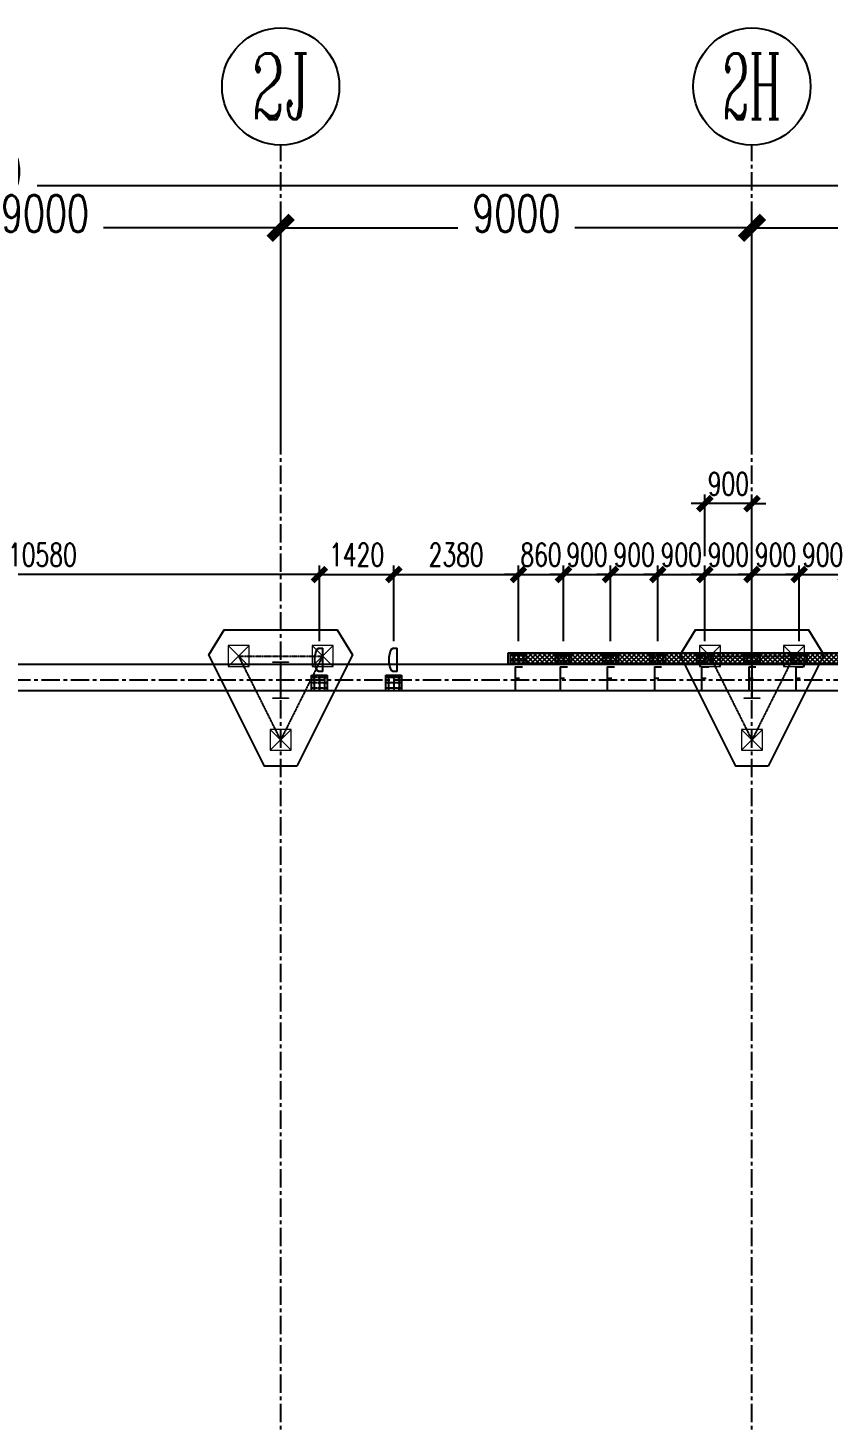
# Model space of a CAD drawing. Extents: x 782294 to 1727252, y -631030 to 17645.
# Drawn here: x 1097727 to 1113010, y -329516 to -302926 of the extents above; entities that cross this region are included whole.
import ezdxf
from ezdxf.enums import TextEntityAlignment as Align

# ---------------------------------------------------------------- set-up
doc = ezdxf.new("R2010")
doc.units = 0
doc.linetypes.add('CENTER', pattern=[2, 1.25, -0.25, 0.25, -0.25])
doc.layers.get('Defpoints').update_dxf_attribs({"color": 210})
for name, color, linetype in [('!ZN1-标注-173', 173, 'Continuous'), ('!ZN3-铝板幕墙-3', 3, 'Continuous'), ('2钢材断面', 2, 'Continuous'), ('30预埋件', 30, 'Continuous'), ('3符号', 3, 'Continuous'), ('40钢材投影', 40, 'Continuous'), ('ALT_CEN-0-30', 1, 'CENTER'), ('DIM', 173, 'Continuous'), ('DOTE', 1, 'CENTER'), ('S-BKL', 4, 'Continuous'), ('S-DOTE1', 140, 'CENTER'), ('S-HATCH1-W', 252, 'Continuous'), ('结构轮廓线', 1, 'Continuous')]:
    doc.layers.add(name, color=color, linetype=linetype)
doc.layers.add('S-col', color=2, linetype='Continuous', lineweight=0)
doc.layers.add('S-zhuang', color=1, linetype='Continuous', lineweight=0)
doc.styles.add('_TCH_AXIS', font='COMPLEX', dxfattribs={"bigfont": 'GBCBIG'})
doc.styles.add('DHTEXT-1', font='romans.shx', dxfattribs={"width": 0.7, "bigfont": 'chinese.shx'})
doc.dimstyles.new('ZN175', dxfattribs={"dimscale": 175, "dimtxt": 2.5, "dimasz": 1.5, "dimexe": 1, "dimexo": 2, "dimgap": 0.9, "dimtad": 1, "dimdec": 0, "dimdsep": 46, "dimtxsty": 'DHTEXT-1', "dimblk": 'ARCHTICK', "dimcen": 2.5, "dimclrd": 173, "dimclre": 173, "dimclrt": 7, "dimazin": 2, "dimtfac": 1, "dimtdec": 0, "dimtix": 1, "dimtmove": 2, "dimatfit": 3, "dimfxl": 0, "dimtolj": 1, "dimtzin": 0, "dimarcsym": 0})
doc.dimstyles.new('ZN280', dxfattribs={"dimscale": 280, "dimtxt": 2.5, "dimasz": 1.5, "dimexe": 1, "dimexo": 2, "dimgap": 0.9, "dimtad": 1, "dimdec": 0, "dimdsep": 46, "dimtxsty": 'DHTEXT-1', "dimblk": 'ARCHTICK', "dimcen": 2.5, "dimclrd": 173, "dimclre": 173, "dimclrt": 7, "dimazin": 2, "dimtfac": 1, "dimtdec": 0, "dimtix": 1, "dimtmove": 2, "dimatfit": 3, "dimfxl": 0, "dimarcsym": 0})

# ---------------------------------------------------------------- blocks, each defined once
blk = doc.blocks.new('_ArchTick')
at = {"color": 0, "linetype": 'ByBlock', "const_width": 0.4}
blk.add_lwpolyline([(-0.5, -0.5), (0.5, 0.5)], dxfattribs=at)
blk = doc.blocks.new('*D1461')
at = {"layer": 'Defpoints', "color": 0, "ltscale": 2800, "transparency": 16777216}
for p in [(84300, 91140), (75300, 86360), (84300, 86360)]:
    blk.add_point(p, dxfattribs=at)
at = {"layer": 'DIM', "color": 173, "linetype": 'ByBlock', "lineweight": -2, "ltscale": 2800, "transparency": 16777216}
for p, q in [((75300, 86920), (75300, 91420)), ((84300, 86920), (84300, 91420)), ((75300, 91140), (78685, 91140)), ((84300, 91140), (80915, 91140))]:
    blk.add_line(p, q, dxfattribs=at)
at = {"layer": 'DIM', "color": 173, "lineweight": -2, "ltscale": 2800, "transparency": 16777216, "xscale": 420, "yscale": 420, "zscale": 420, "rotation": 180}
blk.add_blockref('_ArchTick', (75300, 91140), dxfattribs=at)
at = {"layer": 'DIM', "color": 173, "lineweight": -2, "ltscale": 2800, "transparency": 16777216, "xscale": 420, "yscale": 420, "zscale": 420}
blk.add_blockref('_ArchTick', (84300, 91140), dxfattribs=at)
at = {"layer": 'DIM', "color": 7, "ltscale": 2800, "transparency": 16777216, "insert": (79800, 91415), "char_height": 700, "attachment_point": 5, "style": 'DHTEXT-1'}
blk.add_mtext('9000', dxfattribs=at)
blk = doc.blocks.new('*D1462')
at = {"layer": 'Defpoints', "color": 0, "ltscale": 2800, "transparency": 16777216}
for p in [(93300, 91140), (84300, 86360), (93300, 86360)]:
    blk.add_point(p, dxfattribs=at)
at = {"layer": 'DIM', "color": 173, "linetype": 'ByBlock', "lineweight": -2, "ltscale": 2800, "transparency": 16777216}
for p, q in [((84300, 86920), (84300, 91420)), ((93300, 86920), (93300, 91420)), ((84300, 91140), (87685, 91140)), ((93300, 91140), (89915, 91140))]:
    blk.add_line(p, q, dxfattribs=at)
at = {"layer": 'DIM', "color": 173, "lineweight": -2, "ltscale": 2800, "transparency": 16777216, "xscale": 420, "yscale": 420, "zscale": 420, "rotation": 180}
blk.add_blockref('_ArchTick', (84300, 91140), dxfattribs=at)
at = {"layer": 'DIM', "color": 173, "lineweight": -2, "ltscale": 2800, "transparency": 16777216, "xscale": 420, "yscale": 420, "zscale": 420}
blk.add_blockref('_ArchTick', (93300, 91140), dxfattribs=at)
at = {"layer": 'DIM', "color": 7, "ltscale": 2800, "transparency": 16777216, "insert": (88800, 91415), "char_height": 700, "attachment_point": 5, "style": 'DHTEXT-1'}
blk.add_mtext('9000', dxfattribs=at)
blk = doc.blocks.new('*D1463')
at = {"layer": 'Defpoints', "color": 0, "ltscale": 2800, "transparency": 16777216}
for p in [(102300, 91140), (93300, 86360), (102300, 86360)]:
    blk.add_point(p, dxfattribs=at)
at = {"layer": 'DIM', "color": 173, "linetype": 'ByBlock', "lineweight": -2, "ltscale": 2800, "transparency": 16777216}
for p, q in [((93300, 86920), (93300, 91420)), ((102300, 86920), (102300, 91420)), ((93300, 91140), (96685, 91140)), ((102300, 91140), (98915, 91140))]:
    blk.add_line(p, q, dxfattribs=at)
at = {"layer": 'DIM', "color": 173, "lineweight": -2, "ltscale": 2800, "transparency": 16777216, "xscale": 420, "yscale": 420, "zscale": 420, "rotation": 180}
blk.add_blockref('_ArchTick', (93300, 91140), dxfattribs=at)
at = {"layer": 'DIM', "color": 173, "lineweight": -2, "ltscale": 2800, "transparency": 16777216, "xscale": 420, "yscale": 420, "zscale": 420}
blk.add_blockref('_ArchTick', (102300, 91140), dxfattribs=at)
at = {"layer": 'DIM', "color": 7, "ltscale": 2800, "transparency": 16777216, "insert": (97800, 91415), "char_height": 700, "attachment_point": 5, "style": 'DHTEXT-1'}
blk.add_mtext('9000', dxfattribs=at)
blk = doc.blocks.new('*D1470')
at = {"layer": 'Defpoints', "color": 0, "ltscale": 2800, "transparency": 16777216}
for p in [(156300, 91940), (0, 86460), (156300, 86460)]:
    blk.add_point(p, dxfattribs=at)
at = {"layer": 'DIM', "color": 173, "linetype": 'ByBlock', "lineweight": -2, "ltscale": 2800, "transparency": 16777216}
for p, q in [((0, 87020), (0, 92220)), ((156300, 87020), (156300, 92220)), ((0, 91940), (76553, 91940)), ((156300, 91940), (79647, 91940))]:
    blk.add_line(p, q, dxfattribs=at)
at = {"layer": 'DIM', "color": 173, "lineweight": -2, "ltscale": 2800, "transparency": 16777216, "xscale": 420, "yscale": 420, "zscale": 420, "rotation": 180}
blk.add_blockref('_ArchTick', (0, 91940), dxfattribs=at)
at = {"layer": 'DIM', "color": 173, "lineweight": -2, "ltscale": 2800, "transparency": 16777216, "xscale": 420, "yscale": 420, "zscale": 420}
blk.add_blockref('_ArchTick', (156300, 91940), dxfattribs=at)
at = {"layer": 'DIM', "color": 7, "ltscale": 2800, "transparency": 16777216, "insert": (78100, 92215), "char_height": 700, "attachment_point": 5, "style": 'DHTEXT-1'}
blk.add_mtext('156300', dxfattribs=at)
blk = doc.blocks.new('卓越-轴号')
blk.add_circle((0, 0), 4)
at = {"color": 0, "style": '_TCH_AXIS', "width": 1.041667, "flags": 8}
blk.add_attdef('A', text='', height=4.48, dxfattribs=at).set_placement((-2, -2.24), (2, -2.24), align=Align.FIT)
blk = doc.blocks.new('20250913105916')
at = {"layer": '结构轮廓线', "color": 1, "ltscale": 500}
for p, q in [((109860, 83020), (88640, 83020)), ((88640, 83020), (88640, 82800))]:
    blk.add_line(p, q, dxfattribs=at)
blk = doc.blocks.new('20250903183753')
at = {"layer": '2钢材断面'}
for p, q in [((150, 0), (-150, 0)), ((-150, 0), (-150, -300)), ((150, -300), (150, 0)), ((-150, -300), (150, -300))]:
    blk.add_line(p, q, dxfattribs=at)
at = {"layer": '40钢材投影'}
for centre, radius in [((-100, -50), 12), ((-100, -150), 12), ((-100, -250), 12), ((-100, -50), 6), ((-100, -150), 6), ((-100, -250), 6), ((0, -50), 12), ((0, -150), 12), ((0, -250), 12), ((0, -50), 6), ((0, -150), 6), ((0, -250), 6), ((100, -50), 12), ((100, -150), 12), ((100, -251), 12), ((100, -50), 6), ((100, -150), 6), ((100, -251), 6)]:
    blk.add_circle(centre, radius, dxfattribs=at)
at = {"layer": 'ALT_CEN-0-30', "ltscale": 20}
for p, q in [((-100, 0), (-100, -300)), ((0, 0), (0, -300)), ((100, 0), (100, -300)), ((-150, -50), (150, -50)), ((-150, -150), (150, -150)), ((-150, -250), (150, -250))]:
    blk.add_line(p, q, dxfattribs=at)
blk = doc.blocks.new('20250903183821')
at = {"ltscale": 50}
blk.add_blockref('20250903183753', (0, 0), dxfattribs=at)
at = {"layer": '30预埋件', "style": 'DHTEXT-1', "text_generation_flag": 6, "width": 0.55}
blk.add_attdef('B', (-105, 65), '', height=450, rotation=180, dxfattribs=at)
blk = doc.blocks.new('20250902145151')
at = {"layer": '2钢材断面'}
for p, q in [((150, 100), (-150, 100)), ((-150, 100), (-150, -100)), ((150, -100), (150, 100)), ((-150, -100), (150, -100))]:
    blk.add_line(p, q, dxfattribs=at)
at = {"layer": '40钢材投影'}
for centre, radius in [((-100, 50), 10), ((-100, 50), 5), ((0, 50), 10), ((0, 50), 5), ((100, 50), 10), ((100, 50), 5), ((-100, -50), 10), ((-100, -50), 5), ((0, -50), 10), ((0, -50), 5), ((100, -50), 10), ((100, -50), 5)]:
    blk.add_circle(centre, radius, dxfattribs=at)
at = {"layer": 'ALT_CEN-0-30', "ltscale": 20}
for p, q in [((-150, 50), (150, 50)), ((-100, 100), (-100, -100)), ((0, 100), (0, -100)), ((100, 100), (100, -100)), ((-150, -50), (150, -50))]:
    blk.add_line(p, q, dxfattribs=at)
blk = doc.blocks.new('20250912153858')
at = {"ltscale": 50}
blk.add_blockref('20250902145151', (0, 100), dxfattribs=at)
at = {"layer": '30预埋件', "style": 'DHTEXT-1', "text_generation_flag": 6, "width": 0.55}
blk.add_attdef('B', (105, -65), '', height=450, dxfattribs=at)
blk = doc.blocks.new('20250913102643')
at = {"ltscale": 500}
ref = blk.add_blockref('20250903183821', (85040, 82600), dxfattribs=dict(at, xscale=-1))
ref.add_attrib('B', 'D', (85145, 83115), dxfattribs={"layer": '30预埋件', "height": 450, "style": 'DHTEXT-1', "text_generation_flag": 6, "width": 0.55})
ref = blk.add_blockref('20250903183821', (86460, 82600), dxfattribs=dict(at, xscale=-1))
ref.add_attrib('B', 'D', (86565, 83115), dxfattribs={"layer": '30预埋件', "height": 450, "style": 'DHTEXT-1', "text_generation_flag": 6, "width": 0.55})
at = {"layer": '结构轮廓线', "ltscale": 500}
ref = blk.add_blockref('20250912153858', (88840, 82820), dxfattribs=dict(at, xscale=-1))
ref.add_attrib('B', 'E', (88735, 82305), dxfattribs={"layer": '30预埋件', "height": 450, "rotation": 180, "style": 'DHTEXT-1', "text_generation_flag": 6, "width": 0.55})
ref = blk.add_blockref('20250912153858', (89700, 82820), dxfattribs=dict(at, xscale=-1))
ref.add_attrib('B', 'E', (89595, 82305), dxfattribs={"layer": '30预埋件', "height": 450, "rotation": 180, "style": 'DHTEXT-1', "text_generation_flag": 6, "width": 0.55})
ref = blk.add_blockref('20250912153858', (90600, 82820), dxfattribs=dict(at, xscale=-1))
ref.add_attrib('B', 'E', (90495, 82305), dxfattribs={"layer": '30预埋件', "height": 450, "rotation": 180, "style": 'DHTEXT-1', "text_generation_flag": 6, "width": 0.55})
ref = blk.add_blockref('20250912153858', (91500, 82820), dxfattribs=dict(at, xscale=-1))
ref.add_attrib('B', 'E', (91395, 82305), dxfattribs={"layer": '30预埋件', "height": 450, "rotation": 180, "style": 'DHTEXT-1', "text_generation_flag": 6, "width": 0.55})
ref = blk.add_blockref('20250912153858', (92400, 82820), dxfattribs=dict(at, xscale=-1))
ref.add_attrib('B', 'E', (92295, 82305), dxfattribs={"layer": '30预埋件', "height": 450, "rotation": 180, "style": 'DHTEXT-1', "text_generation_flag": 6, "width": 0.55})
ref = blk.add_blockref('20250912153858', (93300, 82820), dxfattribs=dict(at, xscale=-1))
ref.add_attrib('B', 'E', (93195, 82305), dxfattribs={"layer": '30预埋件', "height": 450, "rotation": 180, "style": 'DHTEXT-1', "text_generation_flag": 6, "width": 0.55})
ref = blk.add_blockref('20250912153858', (94200, 82820), dxfattribs=dict(at, xscale=-1))
ref.add_attrib('B', 'E', (94095, 82305), dxfattribs={"layer": '30预埋件', "height": 450, "rotation": 180, "style": 'DHTEXT-1', "text_generation_flag": 6, "width": 0.55})
blk = doc.blocks.new('*D1004')
at = {"layer": 'Defpoints', "color": 0, "ltscale": 1750, "transparency": 16777216}
for p in [(1113355, -313366), (1112455, -314987), (1113355, -314987)]:
    blk.add_point(p, dxfattribs=at)
at = {"layer": 'DIM', "color": 173, "linetype": 'ByBlock', "lineweight": -2, "ltscale": 1750, "transparency": 16777216}
for p, q in [((1112455, -314637), (1112455, -313191)), ((1113355, -314637), (1113355, -313191)), ((1112455, -313366), (1112192, -313366)), ((1112455, -313366), (1113355, -313366)), ((1113355, -313366), (1113617, -313366))]:
    blk.add_line(p, q, dxfattribs=at)
at = {"layer": 'DIM', "color": 173, "lineweight": -2, "ltscale": 1750, "transparency": 16777216, "xscale": 262.5, "yscale": 262.5, "zscale": 262.5}
blk.add_blockref('_ArchTick', (1112455, -313366), dxfattribs=at)
at = {"layer": 'DIM', "color": 173, "lineweight": -2, "ltscale": 1750, "transparency": 16777216, "xscale": 262.5, "yscale": 262.5, "zscale": 262.5, "rotation": 180}
blk.add_blockref('_ArchTick', (1113355, -313366), dxfattribs=at)
at = {"layer": 'DIM', "color": 7, "ltscale": 1750, "transparency": 16777216, "insert": (1112905, -312989), "char_height": 437.5, "attachment_point": 5, "style": 'DHTEXT-1'}
blk.add_mtext('\\A1;900', dxfattribs=at)
blk = doc.blocks.new('*D1005')
at = {"layer": 'Defpoints', "color": 0, "ltscale": 1750, "transparency": 16777216}
for p in [(1112455, -313366), (1111555, -314987), (1112455, -314987)]:
    blk.add_point(p, dxfattribs=at)
at = {"layer": 'DIM', "color": 173, "linetype": 'ByBlock', "lineweight": -2, "ltscale": 1750, "transparency": 16777216}
for p, q in [((1111555, -314637), (1111555, -313191)), ((1112455, -314637), (1112455, -313191)), ((1111555, -313366), (1111292, -313366)), ((1111555, -313366), (1112455, -313366)), ((1112455, -313366), (1112717, -313366))]:
    blk.add_line(p, q, dxfattribs=at)
at = {"layer": 'DIM', "color": 173, "lineweight": -2, "ltscale": 1750, "transparency": 16777216, "xscale": 262.5, "yscale": 262.5, "zscale": 262.5}
blk.add_blockref('_ArchTick', (1111555, -313366), dxfattribs=at)
at = {"layer": 'DIM', "color": 173, "lineweight": -2, "ltscale": 1750, "transparency": 16777216, "xscale": 262.5, "yscale": 262.5, "zscale": 262.5, "rotation": 180}
blk.add_blockref('_ArchTick', (1112455, -313366), dxfattribs=at)
at = {"layer": 'DIM', "color": 7, "ltscale": 1750, "transparency": 16777216, "insert": (1112005, -312989), "char_height": 437.5, "attachment_point": 5, "style": 'DHTEXT-1'}
blk.add_mtext('\\A1;900', dxfattribs=at)
blk = doc.blocks.new('*D1006')
at = {"layer": 'Defpoints', "color": 0, "ltscale": 1750, "transparency": 16777216}
for p in [(1111555, -313366), (1110655, -314987), (1111555, -314987)]:
    blk.add_point(p, dxfattribs=at)
at = {"layer": 'DIM', "color": 173, "linetype": 'ByBlock', "lineweight": -2, "ltscale": 1750, "transparency": 16777216}
for p, q in [((1110655, -314637), (1110655, -313191)), ((1111555, -314637), (1111555, -313191)), ((1110655, -313366), (1110392, -313366)), ((1110655, -313366), (1111555, -313366)), ((1111555, -313366), (1111817, -313366))]:
    blk.add_line(p, q, dxfattribs=at)
at = {"layer": 'DIM', "color": 173, "lineweight": -2, "ltscale": 1750, "transparency": 16777216, "xscale": 262.5, "yscale": 262.5, "zscale": 262.5}
blk.add_blockref('_ArchTick', (1110655, -313366), dxfattribs=at)
at = {"layer": 'DIM', "color": 173, "lineweight": -2, "ltscale": 1750, "transparency": 16777216, "xscale": 262.5, "yscale": 262.5, "zscale": 262.5, "rotation": 180}
blk.add_blockref('_ArchTick', (1111555, -313366), dxfattribs=at)
at = {"layer": 'DIM', "color": 7, "ltscale": 1750, "transparency": 16777216, "insert": (1111105, -312989), "char_height": 437.5, "attachment_point": 5, "style": 'DHTEXT-1'}
blk.add_mtext('\\A1;900', dxfattribs=at)
blk = doc.blocks.new('*D1007')
at = {"layer": 'Defpoints', "color": 0, "ltscale": 1750, "transparency": 16777216}
for p in [(1110655, -313366), (1109755, -314987), (1110655, -314987)]:
    blk.add_point(p, dxfattribs=at)
at = {"layer": 'DIM', "color": 173, "linetype": 'ByBlock', "lineweight": -2, "ltscale": 1750, "transparency": 16777216}
for p, q in [((1109755, -314637), (1109755, -313191)), ((1110655, -314637), (1110655, -313191)), ((1109755, -313366), (1109492, -313366)), ((1109755, -313366), (1110655, -313366)), ((1110655, -313366), (1110917, -313366))]:
    blk.add_line(p, q, dxfattribs=at)
at = {"layer": 'DIM', "color": 173, "lineweight": -2, "ltscale": 1750, "transparency": 16777216, "xscale": 262.5, "yscale": 262.5, "zscale": 262.5}
blk.add_blockref('_ArchTick', (1109755, -313366), dxfattribs=at)
at = {"layer": 'DIM', "color": 173, "lineweight": -2, "ltscale": 1750, "transparency": 16777216, "xscale": 262.5, "yscale": 262.5, "zscale": 262.5, "rotation": 180}
blk.add_blockref('_ArchTick', (1110655, -313366), dxfattribs=at)
at = {"layer": 'DIM', "color": 7, "ltscale": 1750, "transparency": 16777216, "insert": (1110205, -312989), "char_height": 437.5, "attachment_point": 5, "style": 'DHTEXT-1'}
blk.add_mtext('\\A1;900', dxfattribs=at)
blk = doc.blocks.new('*D1008')
at = {"layer": 'Defpoints', "color": 0, "ltscale": 1750, "transparency": 16777216}
for p in [(1109755, -313366), (1108855, -314987), (1109755, -314987)]:
    blk.add_point(p, dxfattribs=at)
at = {"layer": 'DIM', "color": 173, "linetype": 'ByBlock', "lineweight": -2, "ltscale": 1750, "transparency": 16777216}
for p, q in [((1108855, -314637), (1108855, -313191)), ((1109755, -314637), (1109755, -313191)), ((1108855, -313366), (1108592, -313366)), ((1108855, -313366), (1109755, -313366)), ((1109755, -313366), (1110017, -313366))]:
    blk.add_line(p, q, dxfattribs=at)
at = {"layer": 'DIM', "color": 173, "lineweight": -2, "ltscale": 1750, "transparency": 16777216, "xscale": 262.5, "yscale": 262.5, "zscale": 262.5}
blk.add_blockref('_ArchTick', (1108855, -313366), dxfattribs=at)
at = {"layer": 'DIM', "color": 173, "lineweight": -2, "ltscale": 1750, "transparency": 16777216, "xscale": 262.5, "yscale": 262.5, "zscale": 262.5, "rotation": 180}
blk.add_blockref('_ArchTick', (1109755, -313366), dxfattribs=at)
at = {"layer": 'DIM', "color": 7, "ltscale": 1750, "transparency": 16777216, "insert": (1109305, -312989), "char_height": 437.5, "attachment_point": 5, "style": 'DHTEXT-1'}
blk.add_mtext('\\A1;900', dxfattribs=at)
blk = doc.blocks.new('*D1009')
at = {"layer": 'Defpoints', "color": 0, "ltscale": 1750, "transparency": 16777216}
for p in [(1108855, -313366), (1107955, -314987), (1108855, -314987)]:
    blk.add_point(p, dxfattribs=at)
at = {"layer": 'DIM', "color": 173, "linetype": 'ByBlock', "lineweight": -2, "ltscale": 1750, "transparency": 16777216}
for p, q in [((1107955, -314637), (1107955, -313191)), ((1108855, -314637), (1108855, -313191)), ((1107955, -313366), (1107692, -313366)), ((1107955, -313366), (1108855, -313366)), ((1108855, -313366), (1109117, -313366))]:
    blk.add_line(p, q, dxfattribs=at)
at = {"layer": 'DIM', "color": 173, "lineweight": -2, "ltscale": 1750, "transparency": 16777216, "xscale": 262.5, "yscale": 262.5, "zscale": 262.5}
blk.add_blockref('_ArchTick', (1107955, -313366), dxfattribs=at)
at = {"layer": 'DIM', "color": 173, "lineweight": -2, "ltscale": 1750, "transparency": 16777216, "xscale": 262.5, "yscale": 262.5, "zscale": 262.5, "rotation": 180}
blk.add_blockref('_ArchTick', (1108855, -313366), dxfattribs=at)
at = {"layer": 'DIM', "color": 7, "ltscale": 1750, "transparency": 16777216, "insert": (1108405, -312989), "char_height": 437.5, "attachment_point": 5, "style": 'DHTEXT-1'}
blk.add_mtext('\\A1;900', dxfattribs=at)
blk = doc.blocks.new('*D1010')
at = {"layer": 'Defpoints', "color": 0, "ltscale": 1750, "transparency": 16777216}
for p in [(1107955, -313366), (1107095, -314987), (1107955, -314987)]:
    blk.add_point(p, dxfattribs=at)
at = {"layer": 'DIM', "color": 173, "linetype": 'ByBlock', "lineweight": -2, "ltscale": 1750, "transparency": 16777216}
for p, q in [((1107095, -314637), (1107095, -313191)), ((1107955, -314637), (1107955, -313191)), ((1107095, -313366), (1106832, -313366)), ((1107095, -313366), (1107955, -313366)), ((1107955, -313366), (1108217, -313366))]:
    blk.add_line(p, q, dxfattribs=at)
at = {"layer": 'DIM', "color": 173, "lineweight": -2, "ltscale": 1750, "transparency": 16777216, "xscale": 262.5, "yscale": 262.5, "zscale": 262.5}
blk.add_blockref('_ArchTick', (1107095, -313366), dxfattribs=at)
at = {"layer": 'DIM', "color": 173, "lineweight": -2, "ltscale": 1750, "transparency": 16777216, "xscale": 262.5, "yscale": 262.5, "zscale": 262.5, "rotation": 180}
blk.add_blockref('_ArchTick', (1107955, -313366), dxfattribs=at)
at = {"layer": 'DIM', "color": 7, "ltscale": 1750, "transparency": 16777216, "insert": (1107525, -312989), "char_height": 437.5, "attachment_point": 5, "style": 'DHTEXT-1'}
blk.add_mtext('\\A1;860', dxfattribs=at)
blk = doc.blocks.new('*D1011')
at = {"layer": 'Defpoints', "color": 0, "ltscale": 1750, "transparency": 16777216}
for p in [(1107095, -313366), (1104715, -314987), (1107095, -314987)]:
    blk.add_point(p, dxfattribs=at)
at = {"layer": 'DIM', "color": 173, "linetype": 'ByBlock', "lineweight": -2, "ltscale": 1750, "transparency": 16777216}
for p, q in [((1104715, -314637), (1104715, -313191)), ((1107095, -314637), (1107095, -313191)), ((1104715, -313366), (1107095, -313366))]:
    blk.add_line(p, q, dxfattribs=at)
at = {"layer": 'DIM', "color": 173, "lineweight": -2, "ltscale": 1750, "transparency": 16777216, "xscale": 262.5, "yscale": 262.5, "zscale": 262.5, "rotation": 180}
blk.add_blockref('_ArchTick', (1104715, -313366), dxfattribs=at)
at = {"layer": 'DIM', "color": 173, "lineweight": -2, "ltscale": 1750, "transparency": 16777216, "xscale": 262.5, "yscale": 262.5, "zscale": 262.5}
blk.add_blockref('_ArchTick', (1107095, -313366), dxfattribs=at)
at = {"layer": 'DIM', "color": 7, "ltscale": 1750, "transparency": 16777216, "insert": (1105905, -312989), "char_height": 437.5, "attachment_point": 5, "style": 'DHTEXT-1'}
blk.add_mtext('\\A1;2380', dxfattribs=at)
blk = doc.blocks.new('*D1012')
at = {"layer": 'Defpoints', "color": 0, "ltscale": 1750, "transparency": 16777216}
for p in [(1104715, -313366), (1103295, -314987), (1104715, -314987)]:
    blk.add_point(p, dxfattribs=at)
at = {"layer": 'DIM', "color": 173, "linetype": 'ByBlock', "lineweight": -2, "ltscale": 1750, "transparency": 16777216}
for p, q in [((1103295, -314637), (1103295, -313191)), ((1104715, -314637), (1104715, -313191)), ((1103295, -313366), (1104715, -313366))]:
    blk.add_line(p, q, dxfattribs=at)
at = {"layer": 'DIM', "color": 173, "lineweight": -2, "ltscale": 1750, "transparency": 16777216, "xscale": 262.5, "yscale": 262.5, "zscale": 262.5, "rotation": 180}
blk.add_blockref('_ArchTick', (1103295, -313366), dxfattribs=at)
at = {"layer": 'DIM', "color": 173, "lineweight": -2, "ltscale": 1750, "transparency": 16777216, "xscale": 262.5, "yscale": 262.5, "zscale": 262.5}
blk.add_blockref('_ArchTick', (1104715, -313366), dxfattribs=at)
at = {"layer": 'DIM', "color": 7, "ltscale": 1750, "transparency": 16777216, "insert": (1104005, -312989), "char_height": 437.5, "attachment_point": 5, "style": 'DHTEXT-1'}
blk.add_mtext('\\A1;1420', dxfattribs=at)
blk = doc.blocks.new('*D1482')
at = {"layer": 'Defpoints', "color": 0, "ltscale": 1750, "transparency": 16777216}
for p in [(1092715, -313366), (1092715, -314987), (1103295, -314987)]:
    blk.add_point(p, dxfattribs=at)
at = {"layer": 'DIM', "color": 173, "linetype": 'ByBlock', "lineweight": -2, "ltscale": 1750, "transparency": 16777216}
for p, q in [((1092715, -314637), (1092715, -313191)), ((1103295, -314637), (1103295, -313191)), ((1103295, -313366), (1092715, -313366))]:
    blk.add_line(p, q, dxfattribs=at)
at = {"layer": 'DIM', "color": 173, "lineweight": -2, "ltscale": 1750, "transparency": 16777216, "xscale": 262.5, "yscale": 262.5, "zscale": 262.5, "rotation": 180}
blk.add_blockref('_ArchTick', (1092715, -313366), dxfattribs=at)
at = {"layer": 'DIM', "color": 173, "lineweight": -2, "ltscale": 1750, "transparency": 16777216, "xscale": 262.5, "yscale": 262.5, "zscale": 262.5}
blk.add_blockref('_ArchTick', (1103295, -313366), dxfattribs=at)
at = {"layer": 'DIM', "color": 7, "ltscale": 1750, "transparency": 16777216, "insert": (1098005, -312989), "char_height": 437.5, "attachment_point": 5, "style": 'DHTEXT-1'}
blk.add_mtext('\\A1;10580', dxfattribs=at)
blk = doc.blocks.new('*D1486')
at = {"layer": '!ZN1-标注-173', "color": 173, "linetype": 'ByBlock', "lineweight": -2, "ltscale": 1750, "transparency": 16777216}
for p, q in [((1110655, -313016), (1110655, -311837)), ((1111555, -313016), (1111555, -311837)), ((1110655, -312012), (1110392, -312012)), ((1111555, -312012), (1110655, -312012)), ((1111555, -312012), (1111817, -312012))]:
    blk.add_line(p, q, dxfattribs=at)
at = {"layer": 'Defpoints', "color": 0, "ltscale": 1750, "transparency": 16777216}
for p in [(1110655, -312012), (1110655, -313366), (1111555, -313366)]:
    blk.add_point(p, dxfattribs=at)
at = {"layer": '!ZN1-标注-173', "color": 173, "lineweight": -2, "ltscale": 1750, "transparency": 16777216, "xscale": 262.5, "yscale": 262.5, "zscale": 262.5}
blk.add_blockref('_ArchTick', (1110655, -312012), dxfattribs=at)
at = {"layer": '!ZN1-标注-173', "color": 173, "lineweight": -2, "ltscale": 1750, "transparency": 16777216, "xscale": 262.5, "yscale": 262.5, "zscale": 262.5, "rotation": 180}
blk.add_blockref('_ArchTick', (1111555, -312012), dxfattribs=at)
at = {"layer": '!ZN1-标注-173', "color": 7, "ltscale": 1750, "transparency": 16777216, "insert": (1111105, -311635), "char_height": 437.5, "attachment_point": 5, "style": 'DHTEXT-1'}
blk.add_mtext('\\A1;900', dxfattribs=at)
blk = doc.blocks.new('20250922145540')
at = {"layer": 'S-col'}
blk.add_lwpolyline([(-195790, 766820), (-195490, 766820), (-195490, 766808), (-195636, 766808), (-195636, 766132), (-195490, 766132), (-195490, 766120), (-195790, 766120), (-195790, 766132), (-195644, 766132), (-195644, 766808), (-195790, 766808)], close=True, dxfattribs=at)
blk = doc.blocks.new('S-ZHUANG-400')
at = {"layer": 'S-zhuang'}
for p, q in [((200, -200), (-200, 200)), ((-200, -200), (200, 200))]:
    blk.add_line(p, q, dxfattribs=at)
blk.add_lwpolyline([(-200, 200), (200, 200), (200, -200), (-200, -200)], close=True, dxfattribs=at)
blk = doc.blocks.new('CT3')
at = {"layer": 'S-DOTE1', "ltscale": 0.25}
for p, q in [((-101698, -257554), (-101818, -257554)), ((-101758, -257494), (-101758, -257614))]:
    blk.add_line(p, q, dxfattribs=at)
at = {"layer": 'S-DOTE1', "linetype": 'CENTER', "ltscale": 0.25}
blk.add_lwpolyline([(-100958, -258016), (-101758, -256416), (-102558, -258016)], close=True, dxfattribs=at)
at = {"layer": 'S-HATCH1-W'}
blk.add_lwpolyline([(-101449, -255916), (-102067, -255916), (-103130, -258042), (-102837, -258516), (-100680, -258516), (-100387, -258042)], close=True, dxfattribs=at)
at = {"layer": 'S-zhuang', "rotation": 90}
for p in [(-101758, -256416), (-102558, -258016), (-100958, -258016)]:
    blk.add_blockref('S-ZHUANG-400', p, dxfattribs=at)
blk = doc.blocks.new('A$C8df6222d')
at = {"layer": 'S-HATCH1-W'}
h = blk.add_hatch(dxfattribs=at)
h.set_pattern_fill('ANSI37', color=256, scale=20)
h.set_pattern_definition([(45, (321058.46, 338638.27), (-44.901281, 44.901281), []), (135, (321058.46, 338638.27), (-44.901281, -44.901281), [])])
h.paths.add_polyline_path([(109810, 82820), (109810, 83020), (88690, 83020), (88690, 82820)])
at = {"layer": 'S-BKL'}
for p, q in [((156304, 82800), (20814, 82800)), ((156304, 82300), (21121, 82300))]:
    blk.add_line(p, q, dxfattribs=at)
at = {"layer": 'S-HATCH1-W'}
blk.add_lwpolyline([(88690, 83020), (109810, 83020), (109810, 82820), (88690, 82820)], close=True, dxfattribs=at)
for p in [(279940, -683970), (288940, -683970)]:
    blk.add_blockref('20250922145540', p)
at = {"layer": 'S-zhuang', "xscale": -1, "rotation": 180}
for p in [(186058, -175054), (195058, -175054)]:
    blk.add_blockref('CT3', p, dxfattribs=at)
blk = doc.blocks.new('20250821100646')
at = {"layer": 'DOTE', "ltscale": 280}
for p, q in [((84300, -10067.4), (84300, 92720)), ((93300, -10067.4), (93300, 92720)), ((165204.2, 82500), (-11095.8, 82500))]:
    blk.add_line(p, q, dxfattribs=at)
at = {"layer": '3符号', "color": 7}
ref = blk.add_blockref('卓越-轴号', (84300, 93840), dxfattribs=dict(at, xscale=280, yscale=280, zscale=280))
ref.add_attrib('A', '2J', dxfattribs={"layer": '0', "color": 0, "height": 1254.4, "style": '_TCH_AXIS', "width": 0.604839}).set_placement((83740, 93212.8), (84860, 93212.8), align=Align.FIT)
ref = blk.add_blockref('卓越-轴号', (93300, 93840), dxfattribs=dict(at, xscale=280, yscale=280, zscale=280))
ref.add_attrib('A', '2H', dxfattribs={"layer": '0', "color": 0, "height": 1254.4, "style": '_TCH_AXIS', "width": 0.46875}).set_placement((92740, 93212.8), (93860, 93212.8), align=Align.FIT)
at = {"layer": 'DIM', "ltscale": 2800}
for base, p1, p2, picture, middle in [((156300, 91940), (0, 86460), (156300, 86460), '*D1470', (78100, 92215)), ((84300, 91140), (75300, 86360), (84300, 86360), '*D1461', (79800, 91415)), ((93300, 91140), (84300, 86360), (93300, 86360), '*D1462', (88800, 91415)), ((102300, 91140), (93300, 86360), (102300, 86360), '*D1463', (97800, 91415))]:
    dim = blk.add_linear_dim(base=base, p1=p1, p2=p2, angle=0, dimstyle='ZN280', dxfattribs=at)
    dim.commit()
    dim.dimension.update_dxf_attribs({"geometry": picture, "text_midpoint": middle, "dimtype": 129})

msp = doc.modelspace()

# ---------------------------------------------------------------- block references
at = {"layer": '!ZN3-铝板幕墙-3', "ltscale": 1750}
msp.add_blockref('A$C8df6222d', (1018254.9, -397885.7), dxfattribs=at)
at = {"layer": 'DIM', "ltscale": 1500}
msp.add_blockref('20250821100646', (1018254.9, -397885.7), dxfattribs=at)
at = {"layer": '结构轮廓线', "ltscale": 500}
for name in ['20250913105916', '20250913102643']:
    msp.add_blockref(name, (1018254.9, -397885.7), dxfattribs=at)

# ---------------------------------------------------------------- dimensions: what is measured, and where the dimension line sits
at = {"layer": '!ZN1-标注-173', "ltscale": 1750}
dim = msp.add_linear_dim(base=(1110654.9, -312011.6), p1=(1111554.9, -313365.7), p2=(1110654.9, -313365.7), dimstyle='ZN175', dxfattribs=at)
dim.commit()
dim.dimension.update_dxf_attribs({"geometry": '*D1486', "text_midpoint": (1111104.9, -311635.3)})
at = {"layer": 'DIM', "ltscale": 1750}
for base, p1, p2, picture, middle in [((1092714.9, -313365.7), (1103294.9, -314986.8), (1092714.9, -314986.8), '*D1482', (1098004.9, -312989.5)), ((1104714.9, -313365.7), (1103294.9, -314986.8), (1104714.9, -314986.8), '*D1012', (1104004.9, -312989.5)), ((1107094.9, -313365.7), (1104714.9, -314986.8), (1107094.9, -314986.8), '*D1011', (1105904.9, -312989.5)), ((1107954.9, -313365.7), (1107094.9, -314986.8), (1107954.9, -314986.8), '*D1010', (1107524.9, -312989.5)), ((1108854.9, -313365.7), (1107954.9, -314986.8), (1108854.9, -314986.8), '*D1009', (1108404.9, -312989.5)), ((1109754.9, -313365.7), (1108854.9, -314986.8), (1109754.9, -314986.8), '*D1008', (1109304.9, -312989.5)), ((1110654.9, -313365.7), (1109754.9, -314986.8), (1110654.9, -314986.8), '*D1007', (1110204.9, -312989.5)), ((1111554.9, -313365.7), (1110654.9, -314986.8), (1111554.9, -314986.8), '*D1006', (1111104.9, -312989.5)), ((1112454.9, -313365.7), (1111554.9, -314986.8), (1112454.9, -314986.8), '*D1005', (1112004.9, -312989.5)), ((1113354.9, -313365.7), (1112454.9, -314986.8), (1113354.9, -314986.8), '*D1004', (1112904.9, -312989.5))]:
    dim = msp.add_linear_dim(base=base, p1=p1, p2=p2, dimstyle='ZN175', dxfattribs=at)
    dim.commit()
    dim.dimension.update_dxf_attribs({"geometry": picture, "text_midpoint": middle})

doc.saveas('drawing.dxf')
